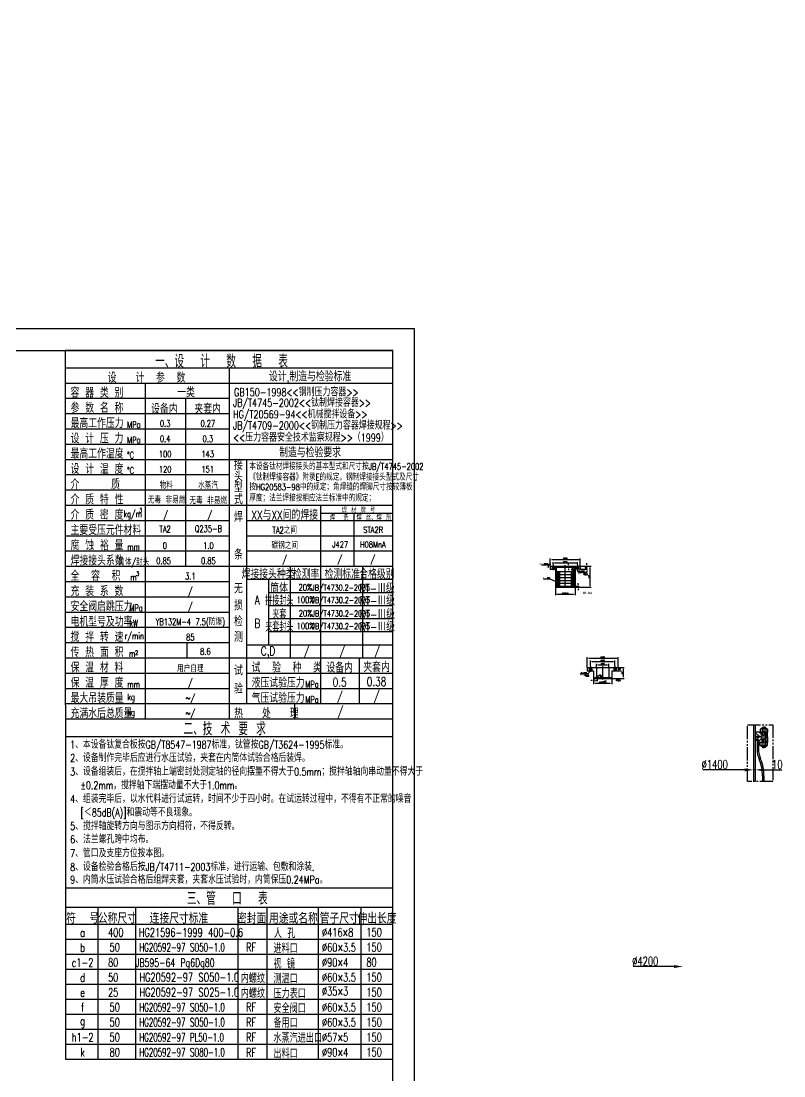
# Model space of a CAD drawing. Header units: millimetres. Extents: x -609 to 19506, y -219 to 17861.
# Drawn here: x 13907 to 18104, y 3018 to 8821 of the extents above; entities that cross this region are included whole.
import ezdxf
from ezdxf.enums import TextEntityAlignment as Align

# ---------------------------------------------------------------- set-up
doc = ezdxf.new("R2010")
doc.units = ezdxf.units.MM
doc.header["$LTSCALE"] = 120
doc.header["$PDMODE"] = 3
for name, pattern in [('CENT1', [3.35, 2.4, -0.3, 0.35, -0.3]), ('CENTER', [1.66, 1.2, -0.15, 0.16, -0.15]), ('PHAN2', [0.97, 0.6, -0.07, 0.08, -0.07, 0.08, -0.07]), ('PHANTOM', [1.97, 1.2, -0.15, 0.16, -0.15, 0.16, -0.15])]:
    doc.linetypes.add(name, pattern=pattern)
for name, color, linetype in [('3', 6, 'Continuous'), ('4', 5, 'Continuous'), ('A', 2, 'Continuous'), ('B', 7, 'Continuous'), ('C', 1, 'CENTER'), ('C1', 1, 'CENT1'), ('D', 4, 'PHANTOM'), ('D2', 4, 'PHAN2')]:
    doc.layers.add(name, color=color, linetype=linetype)
doc.styles.add('HZ', font='txt', dxfattribs={"width": 0.7, "bigfont": 'hztxt'})
doc.dimstyles.new('ISO-25', dxfattribs={"dimtxt": 2.5, "dimasz": 2.5, "dimexe": 1.25, "dimexo": 0.625, "dimtad": 1, "dimdsep": 46, "dimtxsty": 'Standard', "dimcen": 2.5, "dimadec": 0, "dimazin": 0, "dimtfac": 1, "dimtmove": 0, "dimatfit": 3, "dimfxl": 0, "dimarcsym": 0})

# ---------------------------------------------------------------- blocks, each defined once
blk = doc.blocks.new('*D131')
at = {"layer": 'B', "color": 0, "lineweight": -2}
blk.add_line((17499.4, 3619.4), (17275.3, 3619.4), dxfattribs=at)
at = {"layer": 'B', "color": 0}
blk.add_solid([(17499.4, 3627.4), (17499.4, 3611.4), (17547.4, 3619.4)], dxfattribs=at)
at = {"layer": 'Defpoints', "color": 0}
for p in [(17547.4, 3699.2), (13347.4, 3619.4), (17547.4, 3619.4)]:
    blk.add_point(p, dxfattribs=at)
at = {"layer": 'B', "color": 0, "insert": (17341, 3649.4), "char_height": 48, "attachment_point": 5, "style": 'HZ'}
blk.add_mtext('%%c4200', dxfattribs=at)
blk = doc.blocks.new('*D133')
at = {"layer": 'B', "color": 0, "lineweight": -2}
for p, q in [((17888.1, 4701.5), (17657.6, 4701.5)), ((17936.1, 4728.1), (17936.1, 4671.5))]:
    blk.add_line(p, q, dxfattribs=at)
at = {"layer": 'B', "color": 0}
blk.add_solid([(17888.1, 4709.5), (17888.1, 4693.5), (17936.1, 4701.5)], dxfattribs=at)
at = {"layer": 'Defpoints', "color": 0}
for p in [(17936.1, 4728.1), (17936.1, 4701.5), (16536.1, 4665.5)]:
    blk.add_point(p, dxfattribs=at)
at = {"layer": 'B', "color": 0, "insert": (17723.3, 4731.5), "char_height": 48, "attachment_point": 5, "style": 'HZ'}
blk.add_mtext('%%c1400', dxfattribs=at)
blk = doc.blocks.new('*D132')
at = {"layer": 'B', "color": 0, "lineweight": -2}
for p, q in [((17888.1, 4701.5), (17840.1, 4701.5)), ((17936.1, 4731.5), (17936.1, 4671.5)), ((17936.1, 4701.5), (17946.1, 4701.5)), ((17946.1, 4731.5), (17946.1, 4671.5)), ((17994.1, 4701.5), (18092.7, 4701.5))]:
    blk.add_line(p, q, dxfattribs=at)
at = {"layer": 'B', "color": 0}
for points in [[(17888.1, 4709.5), (17888.1, 4693.5), (17936.1, 4701.5)], [(17994.1, 4709.5), (17994.1, 4693.5), (17946.1, 4701.5)]]:
    blk.add_solid(points, dxfattribs=at)
at = {"layer": 'Defpoints', "color": 0}
for p in [(17936.1, 4731.5), (17946.1, 4731.5), (17946.1, 4701.5)]:
    blk.add_point(p, dxfattribs=at)
at = {"layer": 'B', "color": 0, "insert": (18067.4, 4731.5), "char_height": 48, "attachment_point": 5, "style": 'HZ'}
blk.add_mtext('10', dxfattribs=at)
blk = doc.blocks.new('*D161')
at = {"layer": 'B', "color": 0, "lineweight": -2}
for p, q in [((16847, 5706), (16847, 5662)), ((16955, 5706), (16955, 5662)), ((16947, 5667), (16855, 5667))]:
    blk.add_line(p, q, dxfattribs=at)
at = {"layer": 'B', "color": 0}
for points in [[(16855, 5668.3), (16855, 5665.7), (16847, 5667)], [(16947, 5668.3), (16947, 5665.7), (16955, 5667)]]:
    blk.add_solid(points, dxfattribs=at)
at = {"layer": 'Defpoints', "color": 0}
for p in [(16847, 5706), (16955, 5706), (16847, 5667)]:
    blk.add_point(p, dxfattribs=at)
at = {"layer": 'B', "color": 0, "insert": (16901, 5672), "char_height": 8, "attachment_point": 5, "style": 'HZ'}
blk.add_mtext('%%c108X4', dxfattribs=at)
blk = doc.blocks.new('*D162')
at = {"layer": 'B', "color": 0, "lineweight": -2}
for p, q in [((16833.5, 5831.2), (16833.5, 5844.6)), ((16841.5, 5839.6), (16960.5, 5839.6)), ((16968.5, 5831.2), (16968.5, 5844.6))]:
    blk.add_line(p, q, dxfattribs=at)
at = {"layer": 'B', "color": 0}
for points in [[(16841.5, 5841), (16841.5, 5838.3), (16833.5, 5839.6)], [(16960.5, 5841), (16960.5, 5838.3), (16968.5, 5839.6)]]:
    blk.add_solid(points, dxfattribs=at)
at = {"layer": 'Defpoints', "color": 0}
for p in [(16833.5, 5831.2), (16968.5, 5839.6), (16968.5, 5831.2)]:
    blk.add_point(p, dxfattribs=at)
at = {"layer": 'B', "color": 0, "insert": (16901, 5844.6), "char_height": 8, "attachment_point": 5, "style": 'HZ'}
blk.add_mtext('%%C135', dxfattribs=at)
blk = doc.blocks.new('*D163')
at = {"layer": 'B', "color": 0, "lineweight": -2}
for p, q in [((16818.5, 5822), (16818.5, 5864.7)), ((16983.5, 5822), (16983.5, 5864.7)), ((16826.5, 5859.7), (16975.5, 5859.7))]:
    blk.add_line(p, q, dxfattribs=at)
at = {"layer": 'B', "color": 0}
for points in [[(16826.5, 5861), (16826.5, 5858.4), (16818.5, 5859.7)], [(16975.5, 5861), (16975.5, 5858.4), (16983.5, 5859.7)]]:
    blk.add_solid(points, dxfattribs=at)
at = {"layer": 'Defpoints', "color": 0}
for p in [(16818.5, 5822), (16983.5, 5859.7), (16983.5, 5822)]:
    blk.add_point(p, dxfattribs=at)
at = {"layer": 'B', "color": 0, "insert": (16901, 5864.7), "char_height": 8, "attachment_point": 5, "style": 'HZ'}
blk.add_mtext('%%c165', dxfattribs=at)
blk = doc.blocks.new('粗糙度2')
at = {"layer": 'A'}
for points in [[(2, -3.5), (0, 0), (-4, -7)], [(2, -3.5), (-2, -3.5)]]:
    blk.add_lwpolyline(points, dxfattribs=at)
at = {"layer": 'B', "style": 'HZ', "width": 0.7}
blk.add_attdef('X', (-1.6, -7.4), '', height=4, dxfattribs=at)
blk = doc.blocks.new('*D164')
at = {"layer": 'B', "color": 0, "lineweight": -2}
for p, q in [((16983.5, 5822), (17023.8, 5822)), ((16983.5, 5806), (17023.8, 5806)), ((17018.8, 5830), (17018.8, 5838)), ((17018.8, 5806), (17018.8, 5822)), ((17018.8, 5798), (17018.8, 5790))]:
    blk.add_line(p, q, dxfattribs=at)
at = {"layer": 'B', "color": 0}
for points in [[(17017.5, 5830), (17020.1, 5830), (17018.8, 5822)], [(17017.5, 5798), (17020.1, 5798), (17018.8, 5806)]]:
    blk.add_solid(points, dxfattribs=at)
at = {"layer": 'Defpoints', "color": 0}
for p in [(16983.5, 5822), (16983.5, 5806), (17018.8, 5822)]:
    blk.add_point(p, dxfattribs=at)
at = {"layer": 'B', "color": 0, "insert": (17013.8, 5814), "char_height": 8, "attachment_point": 5, "rotation": 90, "style": 'HZ'}
blk.add_mtext('16', dxfattribs=at)
blk = doc.blocks.new('*D165')
at = {"layer": 'B', "color": 0, "lineweight": -2}
for p, q in [((16983.5, 5822), (17043.2, 5822)), ((17038.2, 5714), (17038.2, 5814)), ((16955, 5706), (17043.2, 5706))]:
    blk.add_line(p, q, dxfattribs=at)
at = {"layer": 'B', "color": 0}
for points in [[(17036.9, 5814), (17039.5, 5814), (17038.2, 5822)], [(17036.9, 5714), (17039.5, 5714), (17038.2, 5706)]]:
    blk.add_solid(points, dxfattribs=at)
at = {"layer": 'Defpoints', "color": 0}
for p in [(16983.5, 5822), (17038.2, 5822), (16955, 5706)]:
    blk.add_point(p, dxfattribs=at)
at = {"layer": 'B', "color": 0, "insert": (17033.2, 5764), "char_height": 8, "attachment_point": 5, "rotation": 90, "style": 'HZ'}
blk.add_mtext('116', dxfattribs=at)
blk = doc.blocks.new('粗糙度1')
at = {"layer": 'A'}
for points in [[(-2, 3.5), (0, 0), (4, 7)], [(-2, 3.5), (2, 3.5)]]:
    blk.add_lwpolyline(points, dxfattribs=at)
at = {"layer": 'B', "style": 'HZ', "width": 0.7}
blk.add_attdef('X', text='', height=4, dxfattribs=at).set_placement((1.9, 3.6), align=Align.RIGHT)
blk = doc.blocks.new('*D166')
at = {"layer": 'B', "color": 0, "lineweight": -2}
for p, q in [((16901, 5822), (16923.7, 5822)), ((16901, 5816), (16923.7, 5816)), ((16918.7, 5830), (16918.7, 5838)), ((16918.7, 5816), (16918.7, 5822)), ((16918.7, 5808), (16918.7, 5800))]:
    blk.add_line(p, q, dxfattribs=at)
at = {"layer": 'B', "color": 0}
for points in [[(16917.4, 5830), (16920.1, 5830), (16918.7, 5822)], [(16917.4, 5808), (16920.1, 5808), (16918.7, 5816)]]:
    blk.add_solid(points, dxfattribs=at)
at = {"layer": 'Defpoints', "color": 0}
for p in [(16901, 5822), (16901, 5816), (16918.7, 5822)]:
    blk.add_point(p, dxfattribs=at)
at = {"layer": 'B', "color": 0, "insert": (16913.7, 5819), "char_height": 8, "attachment_point": 5, "rotation": 90, "style": 'HZ'}
blk.add_mtext('6', dxfattribs=at)
blk = doc.blocks.new('*D167')
at = {"layer": 'B', "color": 0, "lineweight": -2}
for p, q in [((16955, 5712), (16976.8, 5712)), ((16955, 5706), (16976.8, 5706)), ((16971.8, 5720), (16971.8, 5728)), ((16971.8, 5706), (16971.8, 5712)), ((16971.8, 5698), (16971.8, 5690))]:
    blk.add_line(p, q, dxfattribs=at)
at = {"layer": 'B', "color": 0}
for points in [[(16970.5, 5720), (16973.1, 5720), (16971.8, 5712)], [(16970.5, 5698), (16973.1, 5698), (16971.8, 5706)]]:
    blk.add_solid(points, dxfattribs=at)
at = {"layer": 'Defpoints', "color": 0}
for p in [(16955, 5712), (16955, 5706), (16971.8, 5712)]:
    blk.add_point(p, dxfattribs=at)
at = {"layer": 'B', "color": 0, "insert": (16966.8, 5709), "char_height": 8, "attachment_point": 5, "rotation": 90, "style": 'HZ'}
blk.add_mtext('6', dxfattribs=at)
blk = doc.blocks.new('*D193')
at = {"layer": 'B', "color": 0, "lineweight": -2}
for p, q in [((17056.7, 5204.7), (17056.7, 5173.7)), ((17064.7, 5178.7), (17148.7, 5178.7)), ((17156.7, 5207.8), (17156.7, 5173.7))]:
    blk.add_line(p, q, dxfattribs=at)
at = {"layer": 'B', "color": 0}
for points in [[(17064.7, 5180.1), (17064.7, 5177.4), (17056.7, 5178.7)], [(17148.7, 5180.1), (17148.7, 5177.4), (17156.7, 5178.7)]]:
    blk.add_solid(points, dxfattribs=at)
at = {"layer": 'Defpoints', "color": 0}
for p in [(17056.7, 5204.7), (17156.7, 5207.8), (17156.7, 5178.7)]:
    blk.add_point(p, dxfattribs=at)
at = {"layer": 'B', "color": 0, "insert": (17106.7, 5185), "char_height": 8, "attachment_point": 5, "style": 'HZ'}
blk.add_mtext('%%C100{\\H0.7x;\\S-0.2^ -0.3;}', dxfattribs=at)
blk = doc.blocks.new('*D194')
at = {"layer": 'B', "color": 0, "lineweight": -2}
for p, q in [((17072.2, 5264.7), (17072.2, 5284.2)), ((17141.2, 5264.7), (17141.2, 5284.2)), ((17080.2, 5279.2), (17133.2, 5279.2))]:
    blk.add_line(p, q, dxfattribs=at)
at = {"layer": 'B', "color": 0}
for points in [[(17080.2, 5280.6), (17080.2, 5277.9), (17072.2, 5279.2)], [(17133.2, 5280.6), (17133.2, 5277.9), (17141.2, 5279.2)]]:
    blk.add_solid(points, dxfattribs=at)
at = {"layer": 'Defpoints', "color": 0}
for p in [(17072.2, 5264.7), (17141.2, 5279.2), (17141.2, 5264.7)]:
    blk.add_point(p, dxfattribs=at)
at = {"layer": 'B', "color": 0, "insert": (17106.7, 5284.2), "char_height": 8, "attachment_point": 5, "style": 'HZ'}
blk.add_mtext('%%C69', dxfattribs=at)
blk = doc.blocks.new('*D195')
at = {"layer": 'B', "color": 0, "lineweight": -2}
for p, q in [((17039.2, 5272.4), (17039.2, 5302.5)), ((17047.2, 5297.5), (17166.2, 5297.5)), ((17174.2, 5272.4), (17174.2, 5302.5))]:
    blk.add_line(p, q, dxfattribs=at)
at = {"layer": 'B', "color": 0}
for points in [[(17047.2, 5298.8), (17047.2, 5296.1), (17039.2, 5297.5)], [(17166.2, 5298.8), (17166.2, 5296.1), (17174.2, 5297.5)]]:
    blk.add_solid(points, dxfattribs=at)
at = {"layer": 'Defpoints', "color": 0}
for p in [(17174.2, 5297.5), (17039.2, 5272.4), (17174.2, 5272.4)]:
    blk.add_point(p, dxfattribs=at)
at = {"layer": 'B', "color": 0, "insert": (17106.7, 5302.5), "char_height": 8, "attachment_point": 5, "style": 'HZ'}
blk.add_mtext('%%C135', dxfattribs=at)
blk = doc.blocks.new('*D196')
at = {"layer": 'B', "color": 0, "lineweight": -2}
for p, q in [((17021.7, 5264.7), (17021.7, 5320.6)), ((17029.7, 5315.6), (17183.7, 5315.6)), ((17191.7, 5264.7), (17191.7, 5320.6))]:
    blk.add_line(p, q, dxfattribs=at)
at = {"layer": 'B', "color": 0}
for points in [[(17029.7, 5316.9), (17029.7, 5314.2), (17021.7, 5315.6)], [(17183.7, 5316.9), (17183.7, 5314.2), (17191.7, 5315.6)]]:
    blk.add_solid(points, dxfattribs=at)
at = {"layer": 'Defpoints', "color": 0}
for p in [(17191.7, 5315.6), (17021.7, 5264.7), (17191.7, 5264.7)]:
    blk.add_point(p, dxfattribs=at)
at = {"layer": 'B', "color": 0, "insert": (17106.7, 5320.6), "char_height": 8, "attachment_point": 5, "style": 'HZ'}
blk.add_mtext('%%c165', dxfattribs=at)
blk = doc.blocks.new('*D197')
at = {"layer": 'B', "color": 0, "lineweight": -2}
for p, q in [((17191.7, 5264.7), (17210.3, 5264.7)), ((17191.7, 5246.7), (17210.3, 5246.7)), ((17205.3, 5254.7), (17205.3, 5256.7))]:
    blk.add_line(p, q, dxfattribs=at)
at = {"layer": 'B', "color": 0}
for points in [[(17203.9, 5256.7), (17206.6, 5256.7), (17205.3, 5264.7)], [(17203.9, 5254.7), (17206.6, 5254.7), (17205.3, 5246.7)]]:
    blk.add_solid(points, dxfattribs=at)
at = {"layer": 'Defpoints', "color": 0}
for p in [(17191.7, 5264.7), (17191.7, 5246.7), (17205.3, 5264.7)]:
    blk.add_point(p, dxfattribs=at)
at = {"layer": 'B', "color": 0, "insert": (17200.3, 5255.7), "char_height": 8, "attachment_point": 5, "rotation": 90, "style": 'HZ'}
blk.add_mtext('18', dxfattribs=at)
blk = doc.blocks.new('*D192')
at = {"layer": 'B', "color": 0, "lineweight": -2}
for p, q in [((17191.7, 5264.7), (17225.6, 5264.7)), ((17220.6, 5212.7), (17220.6, 5256.7)), ((17156.7, 5204.7), (17225.6, 5204.7))]:
    blk.add_line(p, q, dxfattribs=at)
at = {"layer": 'B', "color": 0}
for points in [[(17219.2, 5256.7), (17221.9, 5256.7), (17220.6, 5264.7)], [(17219.2, 5212.7), (17221.9, 5212.7), (17220.6, 5204.7)]]:
    blk.add_solid(points, dxfattribs=at)
at = {"layer": 'Defpoints', "color": 0}
for p in [(17191.7, 5264.7), (17220.6, 5264.7), (17156.7, 5204.7)]:
    blk.add_point(p, dxfattribs=at)
at = {"layer": 'B', "color": 0, "insert": (17215.6, 5234.7), "char_height": 8, "attachment_point": 5, "rotation": 90, "style": 'HZ'}
blk.add_mtext('60', dxfattribs=at)
blk = doc.blocks.new('*D198')
at = {"layer": 'B', "color": 0, "lineweight": -2}
for p, q in [((17048.7, 5192.9), (17040.7, 5192.9)), ((17056.7, 5204.7), (17056.7, 5187.9)), ((17056.7, 5192.9), (17058.7, 5192.9)), ((17058.7, 5204.7), (17058.7, 5187.9)), ((17066.7, 5192.9), (17079.6, 5192.9))]:
    blk.add_line(p, q, dxfattribs=at)
at = {"layer": 'B', "color": 0}
for points in [[(17048.7, 5194.2), (17048.7, 5191.5), (17056.7, 5192.9)], [(17066.7, 5194.2), (17066.7, 5191.5), (17058.7, 5192.9)]]:
    blk.add_solid(points, dxfattribs=at)
at = {"layer": 'Defpoints', "color": 0}
for p in [(17056.7, 5204.7), (17058.7, 5204.7), (17058.7, 5192.9)]:
    blk.add_point(p, dxfattribs=at)
at = {"layer": 'B', "color": 0, "insert": (17077.2, 5197.9), "char_height": 8, "attachment_point": 5, "style": 'HZ'}
blk.add_mtext('2', dxfattribs=at)
blk = doc.blocks.new('*D199')
at = {"layer": 'B', "color": 0, "lineweight": -2}
blk.add_line((17067.2, 5209.7), (17095, 5225.7), dxfattribs=at)
blk.add_arc((17058.7, 5204.7), 36.9, 12.46066, 17.53934, dxfattribs=at)
at = {"layer": 'B', "color": 0}
for points in [[(17092.6, 5215.3), (17095.1, 5216.4), (17090.6, 5223.2)], [(17096, 5212.8), (17093.4, 5212.6), (17095.6, 5204.7)]]:
    blk.add_solid(points, dxfattribs=at)
at = {"layer": 'Defpoints', "color": 0}
for p in [(17056.7, 5204.7), (17058.7, 5204.7), (17067.2, 5209.7), (17095, 5211.1), (17156.7, 5204.7)]:
    blk.add_point(p, dxfattribs=at)

msp = doc.modelspace()

# ---------------------------------------------------------------- hatches: boundary and pattern name
for points in [[(16843.023, 5806.025), (16847.023, 5806.025), (16847.023, 5802.025)], [(16959.023, 5806.025), (16955.023, 5806.025), (16955.023, 5802.025)]]:
    msp.add_hatch(color=256).paths.add_polyline_path(points)
at = {"layer": 'B'}
for points in [[(16847.023, 5816.025), (16851.023, 5816.025), (16847.023, 5821.025)], [(16955.023, 5821.025), (16955.023, 5816.025), (16951.023, 5816.025)]]:
    msp.add_hatch(color=256, dxfattribs=at).paths.add_polyline_path(points)
h = msp.add_hatch(dxfattribs=at)
h.set_pattern_fill('ANSI31', color=256, scale=5, angle=90, style=0)
h.set_pattern_definition([(135, (4760.54, -2), (-11.22532, -11.22532), [])])
h.paths.add_polyline_path([(17982.074, 4885.392), (17982.074, 4909.392), (17946.074, 4909.392), (17946.074, 4884.392), (17970.074, 4884.392), (17970.074, 4885.392)])
h.paths.add_polyline_path([(18005.074, 4909.392), (18005.074, 4885.392), (18013.574, 4885.392), (18013.574, 4909.392)])
h = msp.add_hatch(dxfattribs=at)
h.set_pattern_fill('ANSI37', color=256, style=0)
h.set_pattern_definition([(45, (4762.5398, 0), (-2.245064, 2.245064), []), (135, (4762.5398, 0), (-2.245064, -2.245064), [])])
h.paths.add_polyline_path([(17956.074, 4884.392), (17956.074, 4881.392), (17974.074, 4881.392), (17974.074, 4884.392)])
h = msp.add_hatch(dxfattribs=at)
h.set_pattern_fill('ANSI31', color=256, scale=5, style=0)
h.set_pattern_definition([(45, (4760.54, 28), (-11.22532, 11.22532), [])])
h.paths.add_polyline_path([(17982.074, 4852.392), (17982.074, 4882.392), (17972.074, 4882.392), (17972.074, 4881.392), (17956.074, 4881.392), (17956.074, 4867.937), (17965.574, 4865.392), (17965.574, 4852.392)])
h.paths.add_polyline_path([(18005.074, 4882.392), (18005.074, 4852.392), (18013.574, 4852.392), (18013.574, 4882.392)])
h = msp.add_hatch(dxfattribs=at)
h.set_pattern_fill('ANSI37', color=256, scale=0.1, style=0)
h.set_pattern_definition([(135, (29716.60848, 34), (0.224506403, 0.224506403), []), (45, (29716.60848, 34), (0.224506403, -0.224506403), [])])
h.paths.add_polyline_path([(17956.074, 4867.937), (17965.574, 4865.392), (17965.574, 4862.392), (17956.074, 4862.392)])

# ---------------------------------------------------------------- linework, layer by layer
at = {"color": 1}
for p, q in [((15951.438, 7008), (14151.44, 7008)), ((14152.559, 3108.128), (14151.44, 7008)), ((15951.438, 4980.002), (14151.44, 4980.002)), ((15953.284, 4050.476), (14152.284, 4050.476)), ((15953.052, 3108.128), (14152.559, 3108.128))]:
    msp.add_line(p, q, dxfattribs=at)
for p, q in [((15951.438, 6912), (14151.44, 6912)), ((15051.439, 6912), (15051.439, 4980.002)), ((15951.438, 6828), (14151.44, 6828)), ((14589.377, 6828), (14589.377, 4980.002)), ((15051.439, 6744), (14151.44, 6744)), ((15051.439, 6660), (14151.44, 6660)), ((15051.439, 6576.001), (14151.44, 6576.001)), ((15951.438, 6492.001), (14151.44, 6492.001)), ((15951.438, 6408.001), (14151.44, 6408.001)), ((15147.439, 6408.001), (15147.439, 5064.002)), ((15051.439, 6324.001), (14151.44, 6324.001)), ((15051.439, 6240.001), (14151.44, 6240.001)), ((15051.439, 6156.001), (14151.44, 6156.001)), ((15951.438, 6156.001), (15051.439, 6156.001)), ((15554.199, 6156.001), (15554.199, 5064.002)), ((15554.199, 6114.001), (15951.438, 6114.001)), ((15737.775, 6114.001), (15737.775, 5820.001)), ((15051.439, 6072.001), (14151.44, 6072.001)), ((15951.438, 6072.001), (15147.439, 6072.001)), ((15051.439, 5988.001), (14151.44, 5988.001)), ((15951.438, 5988.001), (15147.439, 5988.001)), ((15051.439, 5904.001), (14151.44, 5904.001)), ((15951.438, 5904.001), (15147.439, 5904.001)), ((15951.866, 5820.001), (14151.44, 5820.001)), ((15387.439, 5820.001), (15387.439, 5316.002)), ((15785.126, 5820.001), (15785.126, 5316.002)), ((16843.023, 5806.025), (16847.023, 5802.025)), ((16959.023, 5806.025), (16955.023, 5802.025)), ((15951.438, 5748.001), (15147.439, 5748.001)), ((15267.439, 5748.001), (15267.439, 5388.002)), ((15951.438, 5748.001), (15267.439, 5748.001)), ((15051.439, 5736.002), (14151.44, 5736.002)), ((15051.439, 5652.002), (14151.44, 5652.002)), ((15951.438, 5676.004), (15267.439, 5676.004)), ((15951.438, 5604.007), (15267.439, 5604.007)), ((15051.439, 5568.002), (14151.44, 5568.002)), ((15951.438, 5532.01), (15267.439, 5532.01)), ((15051.439, 5484.002), (14151.44, 5484.002)), ((15951.438, 5460.013), (15267.439, 5460.013)), ((15051.439, 5400.002), (14151.44, 5400.002)), ((15951.438, 5388.002), (15147.439, 5388.002)), ((15951.438, 5316.002), (14151.44, 5316.002)), ((15766.527, 5316.002), (15766.527, 5064.002)), ((15051.439, 5232.002), (14151.44, 5232.002)), ((15951.438, 5232.002), (15147.439, 5232.002)), ((15051.439, 5148.002), (14151.44, 5148.002)), ((15951.438, 5148.002), (15147.439, 5148.002)), ((15951.438, 5148.002), (15147.439, 5148.002)), ((15951.438, 5064.002), (14151.44, 5064.002)), ((15411.439, 5064.002), (15411.439, 4980.002)), ((15951.438, 4884.003), (14151.44, 4884.003)), ((15953.052, 3944.348), (14153.096, 3944.348)), ((14329.793, 3944.348), (14329.793, 3108.128)), ((14536.762, 3944.348), (14536.762, 3108.128)), ((15099.032, 3944.348), (15099.032, 3108.128)), ((15259.217, 3944.348), (15259.217, 3108.128)), ((15540.759, 3944.348), (15540.759, 3108.128)), ((15776.355, 3944.348), (15776.355, 3108.128)), ((15953.052, 3850.11), (14153.096, 3850.11)), ((15953.052, 3767.651), (14153.096, 3767.651)), ((15953.052, 3685.192), (14153.096, 3685.192)), ((15953.052, 3602.734), (14153.096, 3602.734)), ((15953.052, 3520.275), (14153.096, 3520.275)), ((15953.052, 3437.816), (14153.096, 3437.816)), ((15953.052, 3355.446), (14153.096, 3355.446)), ((15953.052, 3272.787), (14153.096, 3272.787)), ((15953.052, 3190.328), (14153.096, 3190.328)), ((15953.052, 3190.328), (14153.096, 3190.328))]:
    msp.add_line(p, q)
at = {"layer": '3'}
msp.add_lwpolyline([(11031.438, 7128), (11031.438, 0), (16071.438, 0), (16071.438, 7128)], close=True, dxfattribs=at)
at = {"layer": '4', "const_width": 6}
msp.add_lwpolyline([(11151.438, 7008), (11151.438, 120), (15951.438, 120), (15951.438, 7008)], close=True, dxfattribs=at)
at = {"layer": 'A'}
for p, q in [((16818.523, 5822.025), (16983.523, 5822.025)), ((16818.523, 5822.025), (16818.523, 5806.025)), ((16818.523, 5806.025), (16847.023, 5806.025)), ((16829.023, 5822.025), (16829.023, 5806.025)), ((16838.023, 5822.025), (16838.023, 5806.025)), ((16847.023, 5822.025), (16847.023, 5706.025)), ((16847.023, 5816.025), (16955.023, 5816.025)), ((16851.023, 5816.025), (16851.023, 5712.025)), ((16951.023, 5816.025), (16951.023, 5712.025)), ((16955.023, 5822.025), (16955.023, 5706.025)), ((16983.523, 5806.025), (16955.023, 5806.025)), ((16963.523, 5822.025), (16963.523, 5806.025)), ((16973.023, 5822.025), (16973.023, 5806.025)), ((16983.523, 5822.025), (16983.523, 5806.025)), ((16847.023, 5712.025), (16955.023, 5712.025)), ((16847.023, 5706.025), (16955.023, 5706.025)), ((16866.523, 5712.025), (16866.523, 5706.025)), ((16935.523, 5712.025), (16935.523, 5706.025)), ((17021.722, 5264.746), (17191.722, 5264.746)), ((17021.722, 5264.746), (17021.722, 5246.746)), ((17021.722, 5246.746), (17056.722, 5246.746)), ((17032.222, 5264.746), (17032.222, 5246.746)), ((17046.222, 5264.746), (17046.222, 5246.746)), ((17056.722, 5246.746), (17056.722, 5204.746)), ((17072.222, 5264.746), (17072.222, 5209.654)), ((17141.222, 5264.746), (17141.222, 5209.654)), ((17156.722, 5246.746), (17191.722, 5246.746)), ((17156.722, 5246.746), (17156.722, 5204.746)), ((17167.222, 5264.746), (17167.222, 5246.746)), ((17181.222, 5264.746), (17181.222, 5246.746)), ((17191.722, 5264.746), (17191.722, 5246.746)), ((17056.722, 5204.746), (17156.722, 5204.746)), ((17058.722, 5204.746), (17067.222, 5209.654)), ((17067.222, 5209.654), (17146.222, 5209.654)), ((17154.722, 5204.746), (17146.222, 5209.654)), ((17936.074, 4948.976), (17936.074, 4637.159)), ((17946.074, 4948.976), (17946.074, 4637.159)), ((17983.574, 4932.499), (17986.574, 4935.499)), ((17986.574, 4935.499), (17993.574, 4935.499)), ((18000.574, 4935.499), (17993.574, 4935.499)), ((18003.574, 4932.499), (18000.574, 4935.499)), ((18013.574, 4909.392), (17946.074, 4909.392)), ((17974.074, 4884.392), (17946.074, 4884.392)), ((17976.074, 4881.392), (17946.074, 4881.392)), ((17956.074, 4884.392), (17956.074, 4862.392)), ((17976.546, 4927.392), (17973.574, 4925.676)), ((17973.574, 4925.676), (17973.574, 4909.392)), ((17983.574, 4885.392), (17974.074, 4885.392)), ((17974.074, 4885.392), (17974.074, 4881.392)), ((17983.574, 4882.392), (17974.074, 4882.392)), ((17976.074, 4882.392), (17976.074, 4881.392)), ((18010.602, 4927.392), (17976.546, 4927.392)), ((17982.074, 4909.392), (17982.074, 4885.392)), ((17982.074, 4882.392), (17982.074, 4852.392)), ((17983.574, 4927.392), (17983.574, 4932.499)), ((17983.574, 4932.499), (17993.574, 4932.499)), ((17983.574, 4925.676), (17983.574, 4909.392)), ((17983.574, 4852.392), (17983.574, 4909.392)), ((17983.574, 4892.79), (17993.574, 4892.79)), ((18003.574, 4932.499), (17993.574, 4932.499)), ((18003.574, 4892.79), (17993.574, 4892.79)), ((18003.574, 4927.392), (18003.574, 4932.499)), ((18003.574, 4925.676), (18003.574, 4909.392)), ((18003.574, 4852.392), (18003.574, 4909.392)), ((18013.574, 4885.392), (18003.574, 4885.392)), ((18013.574, 4882.392), (18003.574, 4882.392)), ((18005.074, 4909.392), (18005.074, 4885.392)), ((18005.074, 4882.392), (18005.074, 4852.392)), ((18010.602, 4927.392), (18013.574, 4925.676)), ((18013.574, 4925.676), (18013.574, 4909.392)), ((18013.574, 4885.392), (18013.574, 4909.392)), ((18013.574, 4882.392), (18013.574, 4852.392)), ((17956.074, 4867.937), (17946.074, 4867.937)), ((17965.574, 4862.392), (17946.074, 4862.392)), ((17965.574, 4865.392), (17956.074, 4867.937)), ((17956.074, 4862.392), (17956.074, 4817.792)), ((17964.074, 4862.392), (17964.074, 4817.792)), ((18013.574, 4852.392), (17964.074, 4852.392)), ((17965.574, 4865.392), (17965.574, 4852.392)), ((17973.574, 4836.108), (17973.574, 4852.392)), ((17976.546, 4834.392), (17973.574, 4836.108)), ((18010.602, 4834.392), (17976.546, 4834.392)), ((17983.574, 4870.71), (17993.574, 4870.71)), ((17983.574, 4836.108), (17983.574, 4852.392)), ((17983.574, 4827.559), (17983.574, 4834.392)), ((17983.574, 4827.559), (17986.574, 4824.559)), ((17983.574, 4827.559), (17993.574, 4827.559)), ((17986.574, 4824.559), (17993.574, 4824.559)), ((18003.574, 4870.71), (17993.574, 4870.71)), ((18003.574, 4827.559), (17993.574, 4827.559)), ((18000.574, 4824.559), (17993.574, 4824.559)), ((18003.574, 4827.559), (18000.574, 4824.559)), ((18003.574, 4836.108), (18003.574, 4852.392)), ((18003.574, 4827.559), (18003.574, 4834.392)), ((18010.602, 4834.392), (18013.574, 4836.108)), ((18013.574, 4836.108), (18013.574, 4852.392)), ((17986.074, 4669.199), (17986.074, 4637.159)), ((17994.074, 4669.199), (17994.074, 4637.159))]:
    msp.add_line(p, q, dxfattribs=at)
for centre, radius, start, end in [((17978.574, 4919.249), 8.143, 52.1211205, 127.8788795), ((17993.574, 4897.392), 30, 90, 109.4712206), ((17993.574, 4897.392), 30, 70.5287794, 90), ((18008.574, 4919.249), 8.143, 52.1211205, 127.8788795), ((18114.074, 4817.792), 158, 180, 202.828391), ((18114.074, 4817.792), 150, 180, 202.828391), ((17978.574, 4842.535), 8.143, 232.1211205, 307.8788795), ((17993.574, 4864.392), 30, 250.5287794, 270), ((17993.574, 4864.392), 30, 270, 289.4712206), ((18008.574, 4842.535), 8.143, 232.1211205, 307.8788795), ((17761.074, 4669.199), 233, 0, 22.828391), ((17761.074, 4669.199), 225, 0, 22.828391)]:
    msp.add_arc(centre, radius, start, end, dxfattribs=at)
at = {"layer": 'B'}
for p, q in [((14813.444, 5820.001), (14813.444, 6744)), ((16810.721, 5826.972), (16769.675, 5826.972)), ((16806.171, 5814.54), (16810.721, 5826.972)), ((16828.023, 5822.025), (16828.023, 5806.025)), ((16839.023, 5822.025), (16839.023, 5806.025)), ((16851.023, 5816.025), (16847.023, 5821.025)), ((16951.023, 5816.025), (16955.023, 5821.025)), ((16962.523, 5822.025), (16962.523, 5806.025)), ((16974.023, 5822.025), (16974.023, 5806.025)), ((16818.007, 5750.69), (16780.364, 5750.69)), ((16847.023, 5737.05), (16818.007, 5750.69)), ((16974.303, 5788.094), (16968.523, 5799.892)), ((17019.277, 5788.094), (16974.303, 5788.094)), ((14818.168, 5400.002), (14818.168, 5316.002)), ((17024.516, 5230.38), (16983.372, 5230.38)), ((17039.222, 5246.746), (17024.516, 5230.38)), ((17985.074, 4927.392), (17985.074, 4932.499)), ((17985.074, 4892.79), (17985.074, 4909.392)), ((18002.074, 4927.392), (18002.074, 4932.499)), ((18002.074, 4892.79), (18002.074, 4909.392)), ((17985.074, 4870.71), (17985.074, 4852.392)), ((17985.074, 4834.392), (17985.074, 4827.559)), ((18002.074, 4870.71), (18002.074, 4852.392)), ((18002.074, 4834.392), (18002.074, 4827.559))]:
    msp.add_line(p, q, dxfattribs=at)
at = {"layer": 'C'}
msp.add_line((17993.574, 4940.963), (17993.574, 4827.049), dxfattribs=at)
at = {"layer": 'C1'}
for p, q in [((16833.523, 5831.214), (16833.523, 5799.727)), ((16901.023, 5702.281), (16901.023, 5827.259)), ((16968.523, 5830.228), (16968.523, 5799.892)), ((17039.222, 5272.387), (17039.222, 5240.698)), ((17106.722, 5198.164), (17106.722, 5271.99)), ((17174.222, 5272.387), (17174.222, 5241.731))]:
    msp.add_line(p, q, dxfattribs=at)
at = {"layer": 'D'}
for p, q in [((16868.523, 5792.025), (16851.023, 5776.025)), ((16851.023, 5792.025), (16868.523, 5776.025)), ((16868.523, 5776.025), (16851.023, 5760.025)), ((16851.023, 5776.025), (16868.523, 5760.025)), ((16868.523, 5760.025), (16851.023, 5744.025)), ((16851.023, 5760.025), (16868.523, 5744.025)), ((16868.523, 5792.025), (16933.523, 5792.025)), ((16868.523, 5776.025), (16933.523, 5776.025)), ((16868.523, 5760.025), (16933.523, 5760.025)), ((16933.523, 5792.025), (16951.023, 5776.025)), ((16951.023, 5792.025), (16933.523, 5776.025)), ((16933.523, 5776.025), (16951.023, 5760.025)), ((16951.023, 5776.025), (16933.523, 5760.025)), ((16933.523, 5760.025), (16951.023, 5744.025)), ((16951.023, 5760.025), (16933.523, 5744.025)), ((16868.523, 5744.025), (16851.023, 5728.025)), ((16851.023, 5744.025), (16868.523, 5728.025)), ((16868.523, 5728.025), (16851.023, 5712.025)), ((16851.023, 5728.025), (16868.523, 5712.025)), ((16868.523, 5744.025), (16933.523, 5744.025)), ((16868.523, 5728.025), (16933.523, 5728.025)), ((16933.523, 5744.025), (16951.023, 5728.025)), ((16951.023, 5744.025), (16933.523, 5728.025)), ((16933.523, 5728.025), (16951.023, 5712.025)), ((16951.023, 5728.025), (16933.523, 5712.025))]:
    msp.add_line(p, q, dxfattribs=at)
for points in [[(16851.023, 5792.025), (16868.523, 5792.025), (16868.523, 5776.025), (16851.023, 5776.025)], [(16851.023, 5776.025), (16868.523, 5776.025), (16868.523, 5760.025), (16851.023, 5760.025)], [(16851.023, 5760.025), (16868.523, 5760.025), (16868.523, 5744.025), (16851.023, 5744.025)], [(16951.023, 5792.025), (16933.523, 5792.025), (16933.523, 5776.025), (16951.023, 5776.025)], [(16951.023, 5776.025), (16933.523, 5776.025), (16933.523, 5760.025), (16951.023, 5760.025)], [(16951.023, 5760.025), (16933.523, 5760.025), (16933.523, 5744.025), (16951.023, 5744.025)], [(16851.023, 5744.025), (16868.523, 5744.025), (16868.523, 5728.025), (16851.023, 5728.025)], [(16851.023, 5728.025), (16868.523, 5728.025), (16868.523, 5712.025), (16851.023, 5712.025)], [(16951.023, 5744.025), (16933.523, 5744.025), (16933.523, 5728.025), (16951.023, 5728.025)], [(16951.023, 5728.025), (16933.523, 5728.025), (16933.523, 5712.025), (16951.023, 5712.025)]]:
    msp.add_lwpolyline(points, close=True, dxfattribs=at)
at = {"layer": 'D2'}
msp.add_lwpolyline([(17903.655, 4948.976), (18043.25, 4948.976), (18043.25, 4637.159), (17903.655, 4637.159)], close=True, dxfattribs=at)

# ---------------------------------------------------------------- block references
at = {"layer": 'A', "xscale": 2, "yscale": 2, "zscale": 2, "rotation": 90}
msp.add_blockref('粗糙度1', (16951.023, 5802.516), dxfattribs=at).add_auto_attribs({'X': '6.3'})
at = {"layer": 'A', "xscale": 2, "yscale": 2, "zscale": 2}
for p in [(17007.211, 5788.094), (17013.973, 5230.38), (17187.599, 5204.746)]:
    msp.add_blockref('粗糙度2', p, dxfattribs=at).add_auto_attribs({'X': '12.5'})

# ---------------------------------------------------------------- texts
at = {"style": 'HZ'}
for s, height, width, p in [('一、设  计  数  据  表', 71.99992, 0.7, (15009.797, 6953.415)), ('设   计  参  数', 47.99994, 0.75, (14597.174, 6863.034)), ('设计,制造与检验标准', 47.9999, 0.75, (15497.173, 6863.034)), ('一类', 47.9999, 0.75, (14814.787, 6781.849)), ('设备内', 47.9999, 0.75, (14695.483, 6691.088)), ('夹套内', 47.9999, 0.75, (14933.802, 6691.088)), ('0.3', 36, 0.75, (14699.865, 6607.089)), ('0.27', 36, 0.75, (14934.681, 6607.089)), ('0.4', 36, 0.75, (14699.865, 6523.089)), ('0.3', 36, 0.75, (14934.681, 6523.089)), ('100', 36, 0.75, (14699.865, 6439.089)), ('143', 36, 0.75, (14933.595, 6439.089)), ('制造与检验要求', 47.9999, 0.75, (15497.173, 6451.964)), ('120', 36, 0.75, (14699.865, 6355.089)), ('151', 36, 0.75, (14933.595, 6355.089)), ('物料', 36, 0.75, (14705.757, 6271.089)), ('水蒸汽', 36, 0.75, (14935.666, 6271.089)), ('无毒 非易燃', 36, 0.75, (14707.459, 6190.565)), ('无毒 非易燃', 36, 0.75, (14936.617, 6187.089)), ('/', 36, 0.75, (14702.405, 6103.089)), ('/', 36, 0.75, (14945.614, 6103.089)), ('XX与XX间的焊接', 47.9999, 0.75, (15357.63, 6108.472)), ('焊  条', 28.8, 0.75, (15657.352, 6093.4)), ('焊 材 牌 号', 28.8, 0.75, (15762.98, 6133.026)), ('焊 丝、焊 剂', 28.8, 0.75, (15847.631, 6093.4)), ('TA2', 36, 0.75, (14699.43, 6026.181)), ('Q235-B', 36, 0.75, (14937.426, 6026.181)), ('TA2之间', 36, 0.75, (15357.63, 6024.472)), ('STA2R', 32.4, 0.75, (15844.078, 6022.406)), ('0', 36, 0.75, (14698.058, 5935.089)), ('1.0', 36, 0.75, (14937.687, 5935.089)), ('碳钢之间', 36, 0.75, (15357.63, 5940.472)), ('J427', 32.4, 0.75, (15662.473, 5941.174)), ('H08MnA', 32.4, 0.75, (15842.546, 5941.174)), ('0.85', 36, 0.75, (14691.101, 5851.089)), ('0.85', 36, 0.75, (14937.687, 5851.089)), ('/', 36, 0.75, (15357.63, 5856.472)), ('/', 36, 0.75, (15660.52, 5859.19)), ('/', 36, 0.75, (15842.529, 5859.19)), ('焊接接头种类', 47.9999, 0.75, (15265.991, 5782.595)), ('检测率', 47.9999, 0.75, (15474.927, 5782.595)), ('检测标准', 47.9999, 0.75, (15674.177, 5782.595)), ('合格级别', 47.9999, 0.75, (15864.577, 5782.595)), ('3.1', 36, 0.75, (14838.068, 5767.09)), ('/', 36, 0.75, (14838.068, 5683.09)), ('筒体', 47.9999, 0.75, (15326.861, 5705.457)), ('20%', 36, 0.75, (15470.877, 5705.457)), ('JB/T4730.2-2005', 32.39996, 0.65, (15665.721, 5701.81)), ('RT-Ⅲ级', 47.9999, 0.75, (15865.813, 5705.457)), ('A', 48, 0.75, (15206.468, 5635.892)), ('拼接封头', 47.9999, 0.6, (15327.847, 5636.978)), ('100%', 36, 0.75, (15471.862, 5636.978)), ('JB/T4730.2-2005', 32.39996, 0.65, (15666.706, 5633.331)), ('RT-Ⅲ级', 47.9999, 0.75, (15866.799, 5638.032)), ('/', 36, 0.75, (14838.068, 5599.09)), ('夹套', 47.9999, 0.6, (15327.847, 5562.539)), ('20%', 36, 0.75, (15471.862, 5562.539)), ('JB/T4730.2-2005', 32.39996, 0.65, (15666.706, 5558.892)), ('RT-Ⅲ级', 47.9999, 0.75, (15866.799, 5562.539)), ('YB132M-4 7.5(防爆)', 35.99996, 0.75, (14838.068, 5515.09)), ('B', 48, 0.75, (15206.468, 5507.678)), ('夹套封头', 47.9999, 0.6, (15327.847, 5492.984)), ('JB/T4730.2-2005', 32.39996, 0.65, (15666.706, 5489.337)), ('RT-Ⅲ级', 47.9999, 0.75, (15866.799, 5494.038)), ('100%', 36, 0.75, (15471.862, 5492.984)), ('85', 36, 0.75, (14838.068, 5431.09)), ('8.6', 36, 0.75, (14921.043, 5352.752)), ('C,D', 47.9999, 0.75, (15265.991, 5348.188)), ('/', 48, 0.75, (15478.671, 5352.473)), ('/', 48, 0.75, (15674.177, 5352.473)), ('/', 48, 0.75, (15866.799, 5354.776)), ('用户自理', 36, 0.75, (14838.068, 5263.09)), ('设备内', 47.9999, 0.75, (15659.496, 5267.67)), ('夹套内', 47.9999, 0.75, (15862.744, 5270.579)), ('/', 36, 0.75, (14838.068, 5179.09)), ('0.5', 47.9999, 0.75, (15659.496, 5183.67)), ('0.38', 47.9999, 0.75, (15862.744, 5186.579)), ('~/', 36, 0.75, (14838.068, 5095.09)), ('/', 48, 0.75, (15659.496, 5099.671)), ('/', 48, 0.75, (15862.744, 5104.882)), ('/', 48, 0.75, (15664.021, 5018.817)), ('~/', 36, 0.75, (14838.068, 5011.09)), ('三、管  口  表', 71.9999, 0.7, (15041.783, 3998.302)), ('符  号', 58.8991, 0.7, (14245.484, 3888.333)), ('公称尺寸', 58.8991, 0.7, (14436.796, 3888.333)), ('连接尺寸标准', 58.8991, 0.7, (14775.611, 3888.333)), ('密封面', 58.8991, 0.7, (15175.508, 3888.333)), ('用途或名称', 58.8991, 0.7, (15405.316, 3888.333)), ('管子尺寸', 58.8991, 0.7, (15657.318, 3888.333)), ('伸出长度', 58.8991, 0.7, (15865.497, 3888.333)), ('a', 47.119, 0.7, (14245.484, 3805.874)), ('b', 47.119, 0.7, (14245.484, 3723.415)), ('RF', 47.1193, 0.7, (15172.688, 3725.565)), ('c1-2', 47.1193, 0.7, (14245.484, 3640.956)), ('d', 47.119, 0.7, (14245.484, 3558.498)), ('内螺纹', 47.1193, 0.7, (15182.522, 3558.498)), ('e', 47.119, 0.7, (14245.484, 3476.039)), ('内螺纹', 47.1193, 0.7, (15182.522, 3476.039)), ('f', 47.119, 0.7, (14245.484, 3396.277)), ('RF', 47.1193, 0.7, (15172.688, 3395.73)), ('g', 47.119, 0.7, (14245.484, 3312.298)), ('RF', 47.1193, 0.7, (15172.688, 3313.071)), ('h1-2', 47.1193, 0.7, (14245.484, 3229.839)), ('RF', 47.1193, 0.7, (15172.688, 3230.443)), ('k', 47.119, 0.7, (14245.484, 3148.242)), ('RF', 47.1193, 0.7, (15172.688, 3146.263))]:
    msp.add_text(s, height=height, dxfattribs=dict(at, width=width)).set_placement(p, align=Align.MIDDLE)
for s, height, width, p in [('容 器 类 别', 47.9999, 0.75, (14179.455, 6750.491)), ('GB150-1998<<钢制压力容器>>', 43.19999, 0.75, (15078.687, 6757.694)), ('JB/T4745-2002<<钛制焊接容器>>', 43.19999, 0.75, (15073.474, 6699.447)), ('参 数 名 称', 47.9999, 0.75, (14179.455, 6666.491)), ('HG/T20569-94<<机械搅拌设备>>', 43.19999, 0.75, (15073.474, 6635.663)), ('最高工作压力', 47.9999, 0.75, (14179.455, 6582.491)), ('MPa', 36, 0.75, (14490.555, 6582.491)), ('JB/T4709-2000<<钢制压力容器焊接规程>>', 43.19999, 0.75, (15073.474, 6574.529)), ('设 计 压 力', 47.9999, 0.75, (14179.455, 6498.492)), ('MPa', 36, 0.75, (14490.555, 6498.492)), ('<<压力容器安全技术监察规程>>（1999）', 43.19999, 0.75, (15073.474, 6508.085)), ('最高工作温度', 47.9999, 0.75, (14179.455, 6414.492)), ('%%DC', 36, 0.75, (14490.555, 6414.492)), ('设 计 温 度', 47.9999, 0.75, (14179.455, 6330.492)), ('接', 48, 0.75, (15078.62, 6352.762)), ('本设备钛材焊接接头的基本型式和尺寸按JB/T4745-2002', 35.99996, 0.75, (15162.647, 6352.555)), ('%%DC', 36, 0.75, (14490.555, 6330.492)), ('头', 48, 0.75, (15078.62, 6288.428)), ('《钛制焊接容器》附录E的规定。钢制焊接接头型式及尺寸', 35.99996, 0.75, (15162.647, 6293.863)), ('介     质', 47.9999, 0.75, (14179.455, 6246.492)), ('型', 48, 0.75, (15078.62, 6229.734)), ('按HG20583-98中的规定；角焊缝的焊脚尺寸按较薄板', 35.99996, 0.75, (15162.647, 6239.504)), ('介 质 特 性', 47.9999, 0.75, (14179.455, 6162.492)), ('式', 48, 0.75, (15078.62, 6163.441)), ('厚度；法兰焊接按相应法兰标准中的规定；', 35.99996, 0.75, (15162.647, 6178.78)), ('介 质 密 度', 47.9999, 0.75, (14179.455, 6078.492)), ('kg/m', 36, 0.75, (14470.554, 6091.874)), ('3', 24, 0.75, (14556.071, 6117.623)), ('焊', 48, 0.75, (15078.62, 6066.455)), ('主要受压元件材料', 47.9999, 0.75, (14179.455, 5994.492)), ('腐 蚀 裕 量', 47.9999, 0.75, (14179.455, 5910.492)), ('mm', 36, 0.75, (14490.908, 5910.492)), ('焊接接头系数', 47.9999, 0.75, (14179.455, 5826.492)), ('筒体/封头', 36, 0.75, (14441.605, 5826.492)), ('条', 48, 0.75, (15078.62, 5859.204)), ('全  容  积', 47.9999, 0.75, (14179.455, 5742.492)), ('m', 36, 0.75, (14508.236, 5742.492)), ('3', 24, 0.75, (14538.984, 5768.241)), ('充 装 系 数', 47.9999, 0.75, (14179.455, 5658.493)), ('无', 48, 0.75, (15078.62, 5672.946)), ('损', 48, 0.75, (15078.62, 5580.089)), ('安全阀启跳压力', 47.9999, 0.75, (14179.455, 5574.493)), ('MPa', 36, 0.75, (14502.077, 5574.493)), ('电机型号及功率', 47.9999, 0.75, (14179.455, 5490.493)), ('kW', 36, 0.75, (14503.076, 5490.493)), ('检', 48, 0.75, (15078.62, 5492.114)), ('搅 拌 转 速', 47.9999, 0.75, (14179.455, 5406.493)), ('r/min', 36, 0.75, (14477.037, 5420.36)), ('测', 48, 0.75, (15078.62, 5405.983)), ('传 热 面 积', 47.9999, 0.75, (14179.455, 5322.493)), ('m', 36, 0.75, (14501.073, 5322.493)), ('2', 24, 0.75, (14533.855, 5333.574)), ('保 温 材 料', 47.9999, 0.75, (14179.455, 5238.493)), ('试  验  种  类', 47.9999, 0.75, (15175.454, 5238.493)), ('试', 48, 0.75, (15078.62, 5221.841)), ('保 温 厚 度', 47.9999, 0.75, (14179.455, 5154.493)), ('mm', 36, 0.75, (14492.133, 5154.493)), ('验', 48, 0.75, (15078.62, 5122.171)), ('液压试验压力', 47.9999, 0.75, (15175.454, 5154.493)), ('MPa', 36, 0.75, (15470.885, 5154.493)), ('最大吊装质量', 47.9999, 0.75, (14179.455, 5070.493)), ('kg', 36, 0.75, (14492.133, 5084.36)), ('气压试验压力', 47.9999, 0.75, (15175.454, 5070.493)), ('MPa', 36, 0.75, (15470.885, 5070.493)), ('充满水后总质量', 47.9999, 0.75, (14179.455, 4986.493)), ('kg', 36, 0.75, (14492.133, 5000.36)), ('热   处   理', 47.9999, 0.75, (15079.454, 4986.493)), ('二、技 术 要 求', 71.9999, 0.7, (14800.894, 4891.372)), ('1、本设备钛复合板按GB/T8547-1987标准，钛管按GB/T3624-1995标准。', 42.4911, 0.75, (14177.083, 4818.965)), ('2、设备制作完毕后应进行水压试验，夹套在内筒体试验合格后装焊。', 42.4911, 0.75, (14177.083, 4745.558)), ('3、设备组装后，在搅拌轴上端密封处测定轴的径向摆量不得大于0.5mm；搅拌轴轴向串动量不得大于', 42.4911, 0.75, (14177.105, 4670.557)), ('  %%P0.2mm，搅拌轴下端摆动量不大于1.0mm。', 42.4911, 0.75, (14177.126, 4595.559)), ('4、组装完毕后，以水代料进行试运转，时间不少于四小时。在试运转过程中，不得有不正常的噪音', 42.4911, 0.75, (14177.148, 4520.559)), ('  [＜85dB(A)]和震动等不良现象。', 42.4911, 0.75, (14177.17, 4445.559)), ('5、搅拌轴旋转方向与图示方向相符，不得反转。', 42.4911, 0.75, (14177.192, 4370.559)), ('6、法兰螺孔跨中均布。', 42.4911, 0.75, (14177.214, 4297.949)), ('7、管口及支座方位按本图。', 42.4911, 0.75, (14177.214, 4221.478)), ('8、设备检验合格后按JB/T4711-2003标准，进行运输、包敷和涂装.', 42.4911, 0.75, (14177.236, 4146.478)), ('400', 47.1193, 0.7, (14385.614, 3783.696)), ('HG21596-1999 400-0.6', 47.11927, 0.7, (14554.58, 3783.49)), ('%%C416×8', 47.1193, 0.7, (15562.682, 3783.955)), ('150', 47.1193, 0.7, (15806.81, 3784.231)), ('人 孔', 47.1193, 0.7, (15297.567, 3777.114)), ('50', 47.1193, 0.7, (14393.908, 3701.784)), ('HG20592-97 SO50-1.0', 47.11927, 0.6, (14557.964, 3701.496)), ('进料口', 47.1193, 0.7, (15295.583, 3693.869)), ('%%C60×3.5', 47.1193, 0.7, (15562.682, 3701.326)), ('150', 47.1193, 0.7, (15806.81, 3702.237)), ('80', 47.1193, 0.7, (14385.614, 3618.779)), ('JB595-64 Pg6Dg80', 44.76331, 0.7, (14536.762, 3617.976)), ('视 镜', 47.1193, 0.7, (15295.583, 3609.26)), ('%%C90×4', 47.1193, 0.7, (15562.682, 3618.867)), ('80', 47.1193, 0.7, (15806.81, 3619.496)), ('50', 47.1193, 0.7, (14385.614, 3536.32)), ('HG20592-97 SO50-1.0', 47.11927, 0.7, (14557.964, 3537.037)), ('测温口', 47.1193, 0.7, (15295.583, 3527.518)), ('%%C60×3.5', 47.1193, 0.7, (15562.682, 3536.408)), ('150', 47.1193, 0.7, (15806.81, 3537.037)), ('25', 47.1193, 0.7, (14385.614, 3453.861)), ('HG20592-97 SO25-1.0', 47.11927, 0.7, (14557.964, 3454.578)), ('压力表口', 47.1193, 0.7, (15295.583, 3445.06)), ('%%C35×3', 47.1193, 0.7, (15562.682, 3459.913)), ('150', 47.1193, 0.7, (15806.81, 3454.578)), ('50', 47.1193, 0.7, (14393.908, 3371.949)), ('HG20592-97 SO50-1.0', 47.11927, 0.6, (14557.964, 3371.661)), ('安全阀口', 47.1193, 0.7, (15295.583, 3364.034)), ('%%C60×3.5', 47.1193, 0.7, (15562.682, 3371.491)), ('150', 47.1193, 0.7, (15806.81, 3372.402)), ('50', 47.1193, 0.7, (14393.908, 3289.291)), ('HG20592-97 SO50-1.0', 47.11927, 0.6, (14557.964, 3289.202)), ('备用口', 47.1193, 0.7, (15295.583, 3284.01)), ('%%C60×3.5', 47.1193, 0.7, (15562.682, 3289.032)), ('150', 47.1193, 0.7, (15806.81, 3289.744)), ('50', 47.1193, 0.7, (14393.908, 3206.832)), ('HG20592-97 PL50-1.0', 47.11927, 0.6, (14557.964, 3206.373)), ('水蒸汽进出口', 47.1193, 0.7, (15295.583, 3201.108)), ('%%C57×5', 47.1193, 0.7, (15562.682, 3206.373)), ('150', 47.1193, 0.7, (15806.81, 3207.115)), ('80', 47.1193, 0.7, (14393.908, 3124.085)), ('HG20592-97 SO80-1.0', 47.11927, 0.6, (14557.964, 3124.085)), ('出料口', 47.1193, 0.7, (15295.583, 3114.566)), ('%%C90×4', 47.1193, 0.7, (15562.682, 3124.003)), ('150', 47.1193, 0.7, (15806.81, 3124.914))]:
    msp.add_text(s, height=height, dxfattribs=dict(at, width=width)).set_placement(p)
at = {"layer": 'B', "style": 'HZ', "width": 0.7}
for s, height, p in [('材质：Q235-B', 8, (16790.674, 5828.972)), ('材质：304', 8, (16797.38, 5751.416)), ('跨中均布', 8, (16986.49, 5777.494)), ('4-M12', 8, (16990.668, 5790.094)), ('填料:四氟绳', 9.6, (17022.004, 5669.269)), ('跨中均布', 8, (16994.845, 5220.477)), ('4-%%C14', 8, (17003.551, 5230.791))]:
    msp.add_text(s, height=height, dxfattribs=at).set_placement(p, align=Align.CENTER)
at = {"layer": 'B', "insert": (17101.787, 5216.376), "char_height": 8, "attachment_point": 5, "style": 'HZ'}
msp.add_mtext('30°', dxfattribs=at)
at = {"layer": 'C', "style": 'HZ', "width": 0.75}
msp.add_text('9、内筒水压试验合格后组焊夹套，夹套水压试验时，内筒保压0.24MPa。', height=42.4911, dxfattribs=at).set_placement((14177.236, 4075.94))

# ---------------------------------------------------------------- dimensions: what is measured, and where the dimension line sits
at = {"layer": 'B'}
dim = msp.add_angular_dim_2l(base=(17095.019, 5211.147), line1=((17058.722, 5204.746), (17067.222, 5209.654)), line2=((17056.722, 5204.746), (17156.722, 5204.746)), text=' ', dimstyle='ISO-25', override={"dimtxt": 8, "dimasz": 8, "dimexe": 5, "dimexo": 0, "dimgap": 1, "dimdec": 0, "dimtxsty": 'HZ', "dimcen": 4, "dimazin": 2}, dxfattribs=at)
dim.commit()
dim.dimension.update_dxf_attribs({"geometry": '*D199', "text_midpoint": (-609.064, 17861.265)})
for base, p1, p2, text, picture, middle in [((16983.523, 5859.688), (16818.523, 5822.025), (16983.523, 5822.025), '%%c<>', '*D163', (16901.023, 5864.688)), ((16968.523, 5839.646), (16833.523, 5831.214), (16968.523, 5831.214), '%%C<>', '*D162', (16901.023, 5844.646)), ((16847.023, 5666.999), (16955.023, 5706.025), (16847.023, 5706.025), '%%c108X4', '*D161', (16901.023, 5671.999)), ((17191.722, 5315.582), (17021.722, 5264.746), (17191.722, 5264.746), '%%c165', '*D196', (17106.722, 5320.582)), ((17174.222, 5297.477), (17039.222, 5272.387), (17174.222, 5272.387), '%%C<>', '*D195', (17106.722, 5302.477)), ((17141.222, 5279.22), (17072.222, 5264.746), (17141.222, 5264.746), '%%C<>', '*D194', (17106.722, 5284.22)), ((17156.722, 5178.74), (17056.722, 5204.746), (17156.722, 5207.84), '%%C<>{\\H0.7x;\\S-0.2^ -0.3;}', '*D193', (17106.722, 5185.029))]:
    dim = msp.add_linear_dim(base=base, p1=p1, p2=p2, text=text, dimstyle='ISO-25', override={"dimtxt": 8, "dimasz": 8, "dimexe": 5, "dimexo": 0, "dimgap": 1, "dimtxsty": 'HZ', "dimcen": 4}, dxfattribs=at)
    dim.commit()
    dim.dimension.update_dxf_attribs({"geometry": picture, "text_midpoint": middle})
for base, p1, p2, picture, middle in [((16918.747, 5822.025), (16901.023, 5816.025), (16901.023, 5822.025), '*D166', (16913.747, 5819.025)), ((17038.2, 5822.025), (16955.023, 5706.025), (16983.523, 5822.025), '*D165', (17033.2, 5764.025)), ((17018.803, 5822.025), (16983.523, 5806.025), (16983.523, 5822.025), '*D164', (17013.803, 5814.025)), ((16971.816, 5712.025), (16955.023, 5706.025), (16955.023, 5712.025), '*D167', (16966.816, 5709.025)), ((17220.576, 5264.746), (17156.722, 5204.746), (17191.722, 5264.746), '*D192', (17215.576, 5234.746)), ((17205.262, 5264.746), (17191.722, 5246.746), (17191.722, 5264.746), '*D197', (17200.262, 5255.746))]:
    dim = msp.add_linear_dim(base=base, p1=p1, p2=p2, angle=90, dimstyle='ISO-25', override={"dimtxt": 8, "dimasz": 8, "dimexe": 5, "dimexo": 0, "dimgap": 1, "dimtxsty": 'HZ', "dimcen": 4}, dxfattribs=at)
    dim.commit()
    dim.dimension.update_dxf_attribs({"geometry": picture, "text_midpoint": middle})
for base, p1, p2, override, picture, middle in [((17058.722, 5192.872), (17056.722, 5204.746), (17058.722, 5204.746), {"dimtxt": 8, "dimasz": 8, "dimexe": 5, "dimexo": 0, "dimgap": 1, "dimtxsty": 'HZ', "dimcen": 4}, '*D198', (17077.173, 5197.872)), ((17946.074, 4701.484), (17936.074, 4731.484), (17946.074, 4731.484), {"dimtxt": 48, "dimasz": 48, "dimexe": 30, "dimexo": 0, "dimgap": 6, "dimtxsty": 'HZ', "dimcen": 24}, '*D132', (18067.363, 4731.484))]:
    dim = msp.add_linear_dim(base=base, p1=p1, p2=p2, dimstyle='ISO-25', override=override, dxfattribs=at)
    dim.commit()
    dim.dimension.update_dxf_attribs({"geometry": picture, "text_midpoint": middle})
for base, p1, p2, override, picture, middle in [((17936.074, 4701.484), (16536.074, 4665.484), (17936.074, 4728.065), {"dimtxt": 48, "dimasz": 48, "dimexe": 30, "dimexo": 0, "dimgap": 6, "dimtxsty": 'HZ', "dimcen": 24, "dimse1": 1, "dimse2": 0, "dimsd1": 1, "dimsd2": 0}, '*D133', (17723.299, 4701.484)), ((17547.376, 3619.425), (13347.376, 3619.425), (17547.376, 3699.17), {"dimtxt": 48, "dimasz": 48, "dimexe": 30, "dimexo": 0, "dimgap": 6, "dimtxsty": 'HZ', "dimcen": 24, "dimse1": 1, "dimse2": 1, "dimsd1": 1, "dimsd2": 0}, '*D131', (17341.047, 3619.425))]:
    dim = msp.add_linear_dim(base=base, p1=p1, p2=p2, text='%%c<>', dimstyle='ISO-25', override=override, dxfattribs=at)
    dim.commit()
    dim.dimension.update_dxf_attribs({"geometry": picture, "text_midpoint": middle, "dimtype": 160})

doc.saveas('drawing.dxf')
